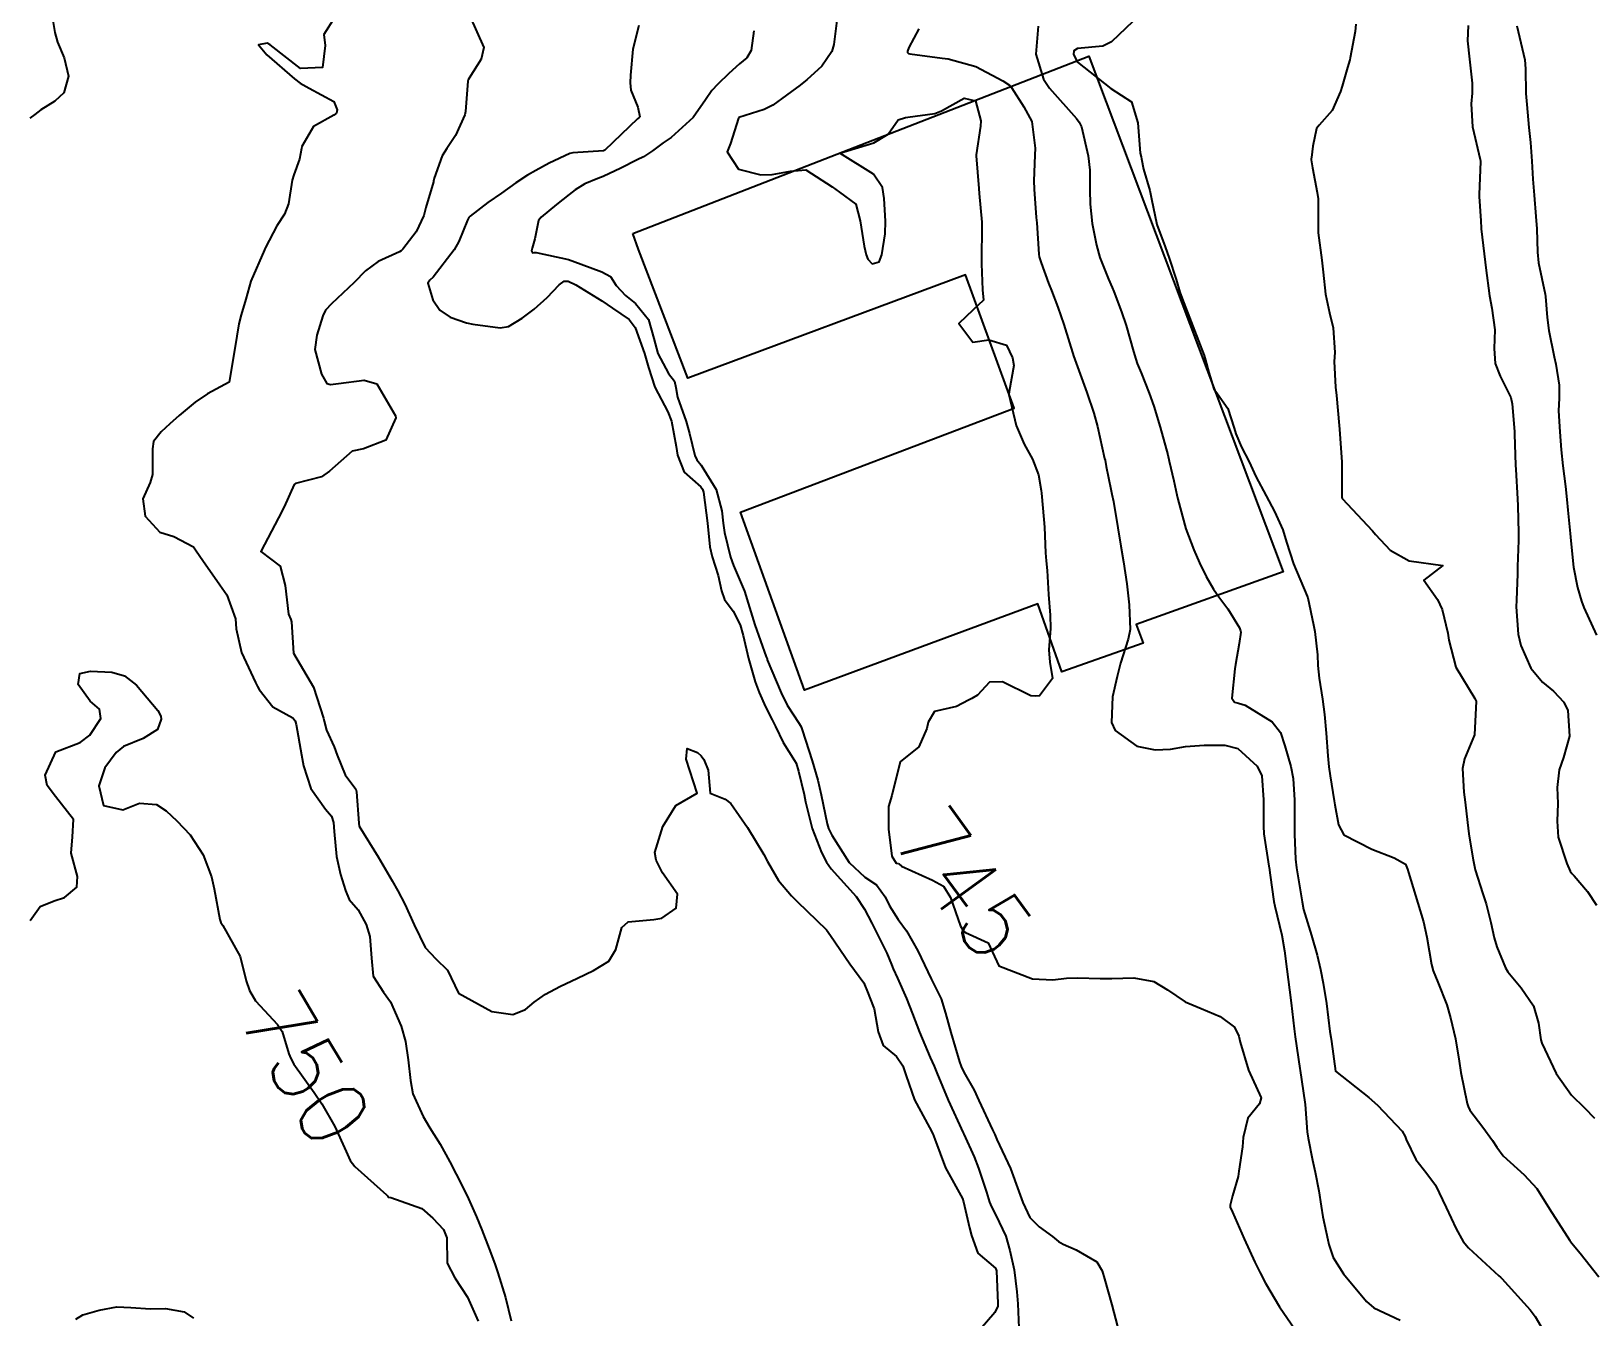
# Model space of a CAD drawing. Header units: metres. Extents: x 298520 to 308411, y 7433745 to 7450750.
# Drawn here: x 301919.1 to 302011.5, y 7441536.6 to 7441612.7 of the extents above; entities that cross this region are included whole.
import ezdxf
from ezdxf.enums import TextEntityAlignment as Align

# ---------------------------------------------------------------- set-up
doc = ezdxf.new("R2010")
doc.units = ezdxf.units.M
doc.header["$LTSCALE"] = 10
for name, color, linetype in [('Cotas', 45, 'Continuous'), ('Curvas de Nivel 1m', 11, 'Continuous'), ('Curvas de Nivel 5m', 15, 'Continuous'), ('Edificações', 30, 'Continuous')]:
    doc.layers.add(name, color=color, linetype=linetype)
doc.styles.add('Style-STANDARD', font='STANDARD.shx')

msp = doc.modelspace()

# ---------------------------------------------------------------- linework, layer by layer
at = {"layer": 'Curvas de Nivel 1m', "flags": 128}
for points, elevation in [([(301937.08, 7441613.564), (301936.422, 7441612.544), (301936.508, 7441611.896), (301936.345, 7441610.596), (301935.042, 7441610.534), (301933.239, 7441611.928), (301933.064, 7441612.042), (301932.561, 7441611.938), (301933.054, 7441611.348), (301934.699, 7441609.913), (301935.03, 7441609.659), (301935.56, 7441609.372), (301937.02, 7441608.579), (301937.216, 7441608.088), (301937.175, 7441607.888), (301937.012, 7441607.761), (301935.811, 7441607.096), (301935.125, 7441605.909), (301935.104, 7441605.797), (301934.982, 7441605.161), (301934.644, 7441604.237), (301934.557, 7441603.914), (301934.343, 7441602.522), (301934.105, 7441601.918), (301933.635, 7441601.22), (301932.978, 7441599.929), (301932.957, 7441599.886), (301932.912, 7441599.794), (301932.098, 7441597.942), (301931.806, 7441596.87), (301931.539, 7441595.95), (301931.398, 7441595.419), (301931.146, 7441593.955), (301930.823, 7441591.96), (301929.527, 7441591.262), (301928.811, 7441590.779), (301927.852, 7441589.994), (301927.297, 7441589.501), (301926.788, 7441589.02), (301926.348, 7441588.445), (301926.278, 7441588.015), (301926.287, 7441586.485), (301926.146, 7441586.016), (301925.698, 7441585.061), (301925.837, 7441584.019), (301926.714, 7441583.076), (301927.536, 7441582.823), (301928.705, 7441582.21), (301928.87, 7441581.978), (301929.267, 7441581.404), (301930.26, 7441579.964), (301930.674, 7441579.371), (301931.196, 7441577.955), (301931.244, 7441577.357), (301931.558, 7441575.951), (301932.372, 7441574.176), (301932.505, 7441573.941), (301932.601, 7441573.757), (301933.406, 7441572.742), (301934.585, 7441572.079), (301934.738, 7441571.908), (301934.798, 7441571.69), (301935.098, 7441569.905), (301935.217, 7441569.239), (301935.648, 7441567.899), (301936.521, 7441566.688), (301936.889, 7441566.257), (301936.999, 7441565.883), (301937.038, 7441565.349), (301937.186, 7441563.879), (301937.416, 7441562.819), (301937.71, 7441561.871), (301937.918, 7441561.329), (301938.451, 7441560.715), (301938.94, 7441559.855), (301939.143, 7441559.142), (301939.258, 7441557.852), (301939.341, 7441556.795), (301939.961, 7441555.846), (301940.385, 7441555.281), (301941.002, 7441553.834), (301941.254, 7441552.931), (301941.425, 7441551.829), (301941.55, 7441550.608), (301941.694, 7441549.826), (301942.303, 7441548.48), (301942.712, 7441547.814), (301943.321, 7441546.842), (301943.893, 7441545.796), (301944.262, 7441545.073), (301944.908, 7441543.783), (301945.469, 7441542.539), (301945.776, 7441541.774), (301946.212, 7441540.645), (301946.55, 7441539.767), (301946.728, 7441539.231), (301947.186, 7441537.76), (301947.527, 7441536.388)], 749), ([(301945.081, 7441613.635), (301945.896, 7441611.782), (301945.743, 7441611.092), (301945.036, 7441609.964), (301944.971, 7441609.853), (301944.951, 7441609.791), (301944.82, 7441607.987), (301944.772, 7441607.792), (301944.227, 7441606.571), (301943.713, 7441605.803), (301943.431, 7441605.361), (301942.966, 7441604.04), (301942.926, 7441603.858), (301942.916, 7441603.82), (301942.472, 7441602.3), (301942.341, 7441601.826), (301941.887, 7441600.872), (301941.108, 7441599.838), (301941.011, 7441599.74), (301940.911, 7441599.688), (301939.644, 7441599.114), (301938.9, 7441598.544), (301938.219, 7441597.87), (301936.88, 7441596.599), (301936.535, 7441596.234), (301936.366, 7441595.895), (301936.013, 7441594.741), (301935.899, 7441593.899), (301936.297, 7441592.426), (301936.609, 7441591.892), (301936.822, 7441591.827), (301937.287, 7441591.883), (301938.825, 7441592.08), (301939.57, 7441591.853), (301940.668, 7441589.968), (301940.682, 7441589.841), (301940.095, 7441588.532), (301938.775, 7441588.023), (301938.099, 7441587.87), (301936.761, 7441586.69), (301936.291, 7441586.361), (301934.753, 7441585.953), (301934.668, 7441585.911), (301934.081, 7441584.572), (301933.733, 7441583.925), (301932.703, 7441581.94), (301933.844, 7441581.072), (301934.127, 7441579.918), (301934.341, 7441578.232), (301934.472, 7441577.913), (301934.514, 7441577.774), (301934.633, 7441575.91), (301935.808, 7441573.898), (301936.414, 7441572.062), (301936.449, 7441571.891), (301936.578, 7441571.364), (301937.046, 7441570.361), (301937.22, 7441569.88), (301937.698, 7441568.72), (301938.314, 7441567.863), (301938.367, 7441567.698), (301938.493, 7441565.86), (301938.51, 7441565.67), (301939.639, 7441563.848), (301940.469, 7441562.44), (301940.818, 7441561.836), (301941.231, 7441561.057), (301941.774, 7441559.827), (301942.423, 7441558.497), (301943.065, 7441557.81), (301943.747, 7441557.14), (301944.393, 7441555.79), (301946.377, 7441554.702), (301947.612, 7441554.52), (301948.379, 7441554.82), (301948.885, 7441555.243), (301949.558, 7441555.733), (301950.397, 7441556.173), (301951.448, 7441556.664), (301952.407, 7441557.117), (301953.299, 7441557.687), (301953.726, 7441558.378), (301954.077, 7441559.675), (301954.446, 7441560), (301955.962, 7441560.141), (301956.449, 7441560.235), (301957.287, 7441560.809), (301957.38, 7441561.641), (301956.476, 7441562.918), (301956.103, 7441563.654), (301956.038, 7441564.107), (301956.513, 7441565.65), (301957.275, 7441566.893), (301958.533, 7441567.63), (301957.895, 7441569.637), (301957.943, 7441570.262), (301958.567, 7441570.03), (301958.781, 7441569.842), (301958.93, 7441569.624), (301959.195, 7441568.979), (301959.312, 7441567.618), (301960.187, 7441567.263), (301960.527, 7441567.017), (301961.513, 7441565.59), (301962.489, 7441563.997), (301962.703, 7441563.577), (301963.359, 7441562.454), (301964.12, 7441561.555), (301964.289, 7441561.38), (301964.46, 7441561.213), (301966.196, 7441559.532), (301966.438, 7441559.195), (301967.588, 7441557.518), (301968.402, 7441556.405), (301968.659, 7441555.769), (301968.763, 7441555.504), (301969.024, 7441554.86), (301969.258, 7441553.497), (301969.556, 7441552.693), (301970.348, 7441552.028), (301970.711, 7441551.476), (301970.925, 7441550.886), (301971.418, 7441549.469), (301972.298, 7441547.822), (301972.488, 7441547.458), (301972.613, 7441547.134), (301973.254, 7441545.45), (301974.246, 7441543.631), (301974.311, 7441543.439), (301974.677, 7441541.883), (301974.785, 7441541.432), (301975.168, 7441540.381), (301976.204, 7441539.511), (301976.253, 7441539.409), (301976.265, 7441539.347), (301976.355, 7441537.408), (301976.337, 7441537.243), (301976.168, 7441536.881), (301974.918, 7441535.429)], 748), ([(301984.344, 7441613.321), (301983.071, 7441612.113), (301982.564, 7441611.849), (301981.066, 7441611.709), (301980.851, 7441611.576), (301980.82, 7441611.362), (301981.056, 7441610.899), (301983.033, 7441609.34), (301984.27, 7441608.566), (301984.647, 7441607.315), (301984.78, 7441605.519), (301984.831, 7441605.312), (301984.86, 7441605.191), (301984.976, 7441604.57), (301985.358, 7441603.306), (301985.447, 7441602.816), (301985.765, 7441601.302), (301986.253, 7441599.966), (301986.503, 7441599.294), (301986.9, 7441598.032), (301987.132, 7441597.288), (301987.263, 7441596.911), (301987.891, 7441595.28), (301988.572, 7441593.547), (301988.653, 7441593.272), (301988.835, 7441592.525), (301989.135, 7441591.574), (301989.356, 7441591.262), (301989.961, 7441590.403), (301990.347, 7441589.247), (301990.445, 7441588.901), (301990.782, 7441588.105), (301991.227, 7441587.235), (301991.621, 7441586.375), (301992.237, 7441585.225), (301992.739, 7441584.308), (301993.219, 7441583.215), (301993.449, 7441582.479), (301993.859, 7441581.208), (301994.674, 7441579.281), (301994.699, 7441579.2), (301995.047, 7441577.584), (301995.121, 7441577.193), (301995.27, 7441575.821), (301995.298, 7441575.19), (301995.376, 7441574.434), (301995.579, 7441573.185), (301995.696, 7441572.286), (301995.786, 7441571.182), (301995.897, 7441569.846), (301995.954, 7441569.179), (301996.024, 7441568.654), (301996.269, 7441567.174), (301996.301, 7441566.944), (301996.519, 7441565.745), (301996.833, 7441565.167), (301998.5, 7441564.313), (301999.825, 7441563.797), (302000.487, 7441563.413), (302000.619, 7441563.119), (302000.677, 7441562.922), (302001.22, 7441561.112), (302001.548, 7441560.007), (302001.759, 7441559.107), (302002.036, 7441557.485), (302002.132, 7441557.103), (302002.406, 7441556.431), (302002.933, 7441555.095), (302003.157, 7441554.316), (302003.454, 7441553.089), (302003.672, 7441551.764), (302003.76, 7441551.086), (302004.15, 7441549.247), (302004.2, 7441549.081), (302004.311, 7441548.854), (302005.081, 7441547.848), (302005.646, 7441547.06), (302005.895, 7441546.662), (302006.284, 7441546.144), (302007.522, 7441545.038), (302008.261, 7441544.22), (302009.019, 7441543.022), (302010.224, 7441541.146), (302010.283, 7441541.068), (302010.331, 7441541.008), (302010.829, 7441540.385), (302011.932, 7441538.984)], 742), ([(301955.077, 7441613.089), (301954.733, 7441611.675), (301954.581, 7441610.136), (301954.571, 7441609.677), (301954.608, 7441609.256), (301955.019, 7441608.241), (301955.144, 7441607.669), (301955.075, 7441607.607), (301955.012, 7441607.56), (301953.062, 7441605.699), (301953.023, 7441605.669), (301952.992, 7441605.66), (301951.177, 7441605.531), (301950.989, 7441605.491), (301949.778, 7441604.935), (301948.974, 7441604.495), (301948.498, 7441604.219), (301947.808, 7441603.757), (301946.957, 7441603.148), (301946.133, 7441602.596), (301945.094, 7441601.788), (301945.021, 7441601.71), (301944.939, 7441601.558), (301944.428, 7441600.289), (301944.152, 7441599.801), (301942.897, 7441598.183), (301942.713, 7441598.004), (301942.596, 7441597.823), (301942.883, 7441596.828), (301943.297, 7441596.233), (301943.919, 7441595.804), (301944.868, 7441595.472), (301945.25, 7441595.403), (301946.864, 7441595.181), (301947.365, 7441595.263), (301948.172, 7441595.751), (301948.878, 7441596.275), (301949.646, 7441596.971), (301950.37, 7441597.725), (301950.666, 7441597.951), (301950.895, 7441597.935), (301951.344, 7441597.715), (301952.884, 7441596.773), (301953.527, 7441596.338), (301954.512, 7441595.675), (301954.866, 7441595.189), (301955.419, 7441593.664), (301955.665, 7441592.831), (301956.03, 7441591.658), (301956.801, 7441590.201), (301957.015, 7441589.647), (301957.296, 7441588.16), (301957.376, 7441587.641), (301957.76, 7441586.632), (301958.754, 7441585.755), (301958.862, 7441585.619), (301958.912, 7441585.457), (301959.154, 7441583.616), (301959.297, 7441582.209), (301959.424, 7441581.619), (301959.785, 7441580.515), (301959.979, 7441579.61), (301960.148, 7441579.088), (301960.661, 7441578.409), (301961.086, 7441577.596), (301961.271, 7441576.97), (301961.581, 7441575.591), (301961.983, 7441574.216), (301962.209, 7441573.584), (301962.595, 7441572.743), (301962.988, 7441571.975), (301963.174, 7441571.571), (301963.631, 7441570.621), (301964.304, 7441569.554), (301964.395, 7441569.396), (301964.547, 7441568.938), (301964.877, 7441567.547), (301964.957, 7441567.117), (301965.353, 7441565.542), (301965.912, 7441564.115), (301966.195, 7441563.533), (301966.479, 7441563.141), (301967.951, 7441561.515), (301968.455, 7441560.766), (301968.879, 7441559.935), (301969.106, 7441559.5), (301969.766, 7441558.147), (301970.045, 7441557.486), (301970.15, 7441557.224), (301970.405, 7441556.681), (301970.934, 7441555.475), (301971.288, 7441554.562), (301971.715, 7441553.466), (301972.348, 7441551.975), (301972.572, 7441551.458), (301972.729, 7441551.066), (301973.414, 7441549.449), (301974.294, 7441547.515), (301974.328, 7441547.439), (301974.945, 7441546.096), (301975.195, 7441545.426), (301975.668, 7441544.002), (301975.852, 7441543.416), (301975.963, 7441543.137), (301976.235, 7441542.649), (301976.815, 7441541.404), (301977.063, 7441540.553), (301977.309, 7441539.399), (301977.473, 7441538.108), (301977.53, 7441537.396), (301977.582, 7441535.972)], 747), ([(301961.893, 7441612.773), (301961.743, 7441611.593), (301961.481, 7441611.171), (301961.051, 7441610.804), (301960.413, 7441610.235), (301959.767, 7441609.613), (301959.407, 7441609.238), (301959.024, 7441608.679), (301958.309, 7441607.631), (301957.001, 7441606.441), (301956.529, 7441606.124), (301955.888, 7441605.661), (301955.358, 7441605.295), (301954.985, 7441605.124), (301954.022, 7441604.64), (301952.97, 7441604.139), (301952.646, 7441604.025), (301951.883, 7441603.711), (301951.32, 7441603.356), (301950.956, 7441603.072), (301950.204, 7441602.474), (301949.293, 7441601.737), (301949.142, 7441601.536), (301948.923, 7441600.441), (301948.768, 7441599.89), (301948.72, 7441599.743), (301948.794, 7441599.624), (301948.912, 7441599.64), (301949.011, 7441599.64), (301950.908, 7441599.223), (301951.66, 7441598.957), (301952.901, 7441598.501), (301953.414, 7441598.208), (301953.75, 7441597.687), (301954.297, 7441597.088), (301954.882, 7441596.628), (301955.663, 7441595.662), (301955.971, 7441594.544), (301956.2, 7441593.656), (301956.831, 7441592.465), (301957.195, 7441592.013), (301957.274, 7441591.643), (301957.376, 7441591.08), (301957.881, 7441589.634), (301958.083, 7441588.928), (301958.4, 7441587.626), (301958.516, 7441587.37), (301958.767, 7441587.048), (301959.655, 7441585.611), (301960.004, 7441584.337), (301960.087, 7441583.606), (301960.165, 7441583.056), (301960.506, 7441581.603), (301960.695, 7441581.101), (301961.344, 7441579.593), (301961.631, 7441578.623), (301961.954, 7441577.587), (301962.634, 7441575.698), (301962.669, 7441575.615), (301962.676, 7441575.579), (301962.69, 7441575.522), (301963.505, 7441573.566), (301963.873, 7441572.838), (301964.585, 7441571.742), (301964.696, 7441571.549), (301964.76, 7441571.368), (301965.355, 7441569.542), (301965.678, 7441568.402), (301965.877, 7441567.537), (301966.245, 7441565.804), (301966.323, 7441565.532), (301966.507, 7441565.136), (301967.539, 7441563.519), (301968.474, 7441562.655), (301969.166, 7441562.196), (301969.67, 7441561.492), (301969.924, 7441560.955), (301970.45, 7441560.156), (301970.935, 7441559.475), (301971.611, 7441558.282), (301972, 7441557.464), (301972.405, 7441556.631), (301972.986, 7441555.454), (301973.24, 7441554.591), (301973.571, 7441553.448), (301974.072, 7441551.716), (301974.169, 7441551.442), (301974.34, 7441551.102), (301974.945, 7441550.046), (301975.224, 7441549.426), (301976.022, 7441547.689), (301976.163, 7441547.412), (301976.203, 7441547.322), (301976.29, 7441547.119), (301977.104, 7441545.402), (301977.599, 7441544.05), (301977.819, 7441543.394), (301978.234, 7441542.505), (301978.801, 7441541.954), (301979.589, 7441541.37), (301979.939, 7441541.083), (301980.219, 7441540.924), (301980.981, 7441540.587), (301982.208, 7441539.874), (301982.528, 7441539.337), (301982.67, 7441538.861), (301983.097, 7441537.331), (301983.43, 7441536.058)], 746), ([(301971.661, 7441612.89), (301971.066, 7441611.772), (301970.986, 7441611.559), (301970.989, 7441611.481), (301971.062, 7441611.417), (301971.142, 7441611.399), (301973.058, 7441611.138), (301973.408, 7441611.104), (301975.051, 7441610.658), (301976.645, 7441609.808), (301977.035, 7441609.549), (301977.15, 7441609.408), (301977.889, 7441608.265), (301978.36, 7441607.39), (301978.561, 7441605.823), (301978.528, 7441605.395), (301978.477, 7441603.885), (301978.502, 7441603.395), (301978.622, 7441601.717), (301978.646, 7441601.393), (301978.773, 7441599.534), (301978.797, 7441599.391), (301978.909, 7441599.019), (301979.342, 7441597.828), (301979.52, 7441597.381), (301979.908, 7441596.4), (301980.262, 7441595.369), (301980.844, 7441593.463), (301980.879, 7441593.36), (301980.897, 7441593.305), (301981.621, 7441591.352), (301982.034, 7441590.118), (301982.243, 7441589.345), (301982.673, 7441587.441), (301982.696, 7441587.341), (301982.769, 7441586.971), (301983.043, 7441585.623), (301983.098, 7441585.335), (301983.187, 7441584.893), (301983.463, 7441583.329), (301983.639, 7441582.253), (301983.798, 7441581.324), (301983.979, 7441580.025), (301984.056, 7441579.319), (301984.119, 7441578.769), (301984.185, 7441577.317), (301984.064, 7441576.735), (301983.619, 7441575.325), (301983.411, 7441574.538), (301983.14, 7441573.332), (301983.071, 7441571.816), (301983.292, 7441571.333), (301984.569, 7441570.413), (301985.673, 7441570.196), (301986.567, 7441570.229), (301987.469, 7441570.381), (301988.571, 7441570.466), (301989.79, 7441570.471), (301990.568, 7441570.263), (301991.712, 7441569.228), (301991.973, 7441568.652), (301992.081, 7441567.225), (301992.071, 7441565.671), (301992.092, 7441565.224), (301992.394, 7441563.311), (301992.412, 7441563.221), (301992.478, 7441562.766), (301992.685, 7441561.218), (301992.744, 7441560.931), (301993.169, 7441559.213), (301993.334, 7441558.301), (301993.471, 7441557.209), (301993.628, 7441555.98), (301993.721, 7441555.207), (301993.903, 7441553.671), (301993.965, 7441553.204), (301994.23, 7441551.315), (301994.244, 7441551.201), (301994.335, 7441550.68), (301994.548, 7441549.196), (301994.676, 7441547.574), (301994.726, 7441547.194), (301994.99, 7441545.9), (301995.143, 7441545.187), (301995.351, 7441544.089), (301995.492, 7441543.181), (301995.598, 7441542.541), (301995.895, 7441541.175), (301995.956, 7441540.91), (301996.213, 7441540.132), (301996.812, 7441539.164), (301998.179, 7441537.524), (301998.609, 7441537.146), (302000.166, 7441536.424)], 744), ([(301978.725, 7441613.031), (301978.597, 7441611.387), (301979.041, 7441609.897), (301979.399, 7441609.376), (301981.015, 7441607.563), (301981.172, 7441607.358), (301981.293, 7441607.073), (301981.706, 7441605.353), (301981.804, 7441604.523), (301981.797, 7441603.352), (301981.811, 7441602.495), (301981.94, 7441601.35), (301982.195, 7441600.076), (301982.396, 7441599.345), (301982.9, 7441598.066), (301983.122, 7441597.564), (301983.211, 7441597.335), (301983.677, 7441596.124), (301983.954, 7441595.324), (301984.389, 7441593.777), (301984.514, 7441593.315), (301984.602, 7441593.075), (301984.835, 7441592.519), (301985.309, 7441591.305), (301985.577, 7441590.537), (301985.953, 7441589.298), (301986.41, 7441587.66), (301986.503, 7441587.293), (301986.761, 7441586.129), (301986.947, 7441585.288), (301987.004, 7441585.032), (301987.485, 7441583.282), (301987.961, 7441582.027), (301988.288, 7441581.274), (301988.691, 7441580.463), (301989.129, 7441579.713), (301989.441, 7441579.258), (301989.96, 7441578.545), (301990.655, 7441577.413), (301990.726, 7441577.239), (301990.736, 7441577.155), (301990.645, 7441576.497), (301990.42, 7441575.243), (301990.377, 7441574.991), (301990.204, 7441573.246), (301990.368, 7441573.011), (301990.6, 7441572.96), (301990.997, 7441572.838), (301992.589, 7441571.859), (301993.082, 7441571.215), (301993.352, 7441570.431), (301993.704, 7441569.208), (301993.84, 7441568.501), (301993.914, 7441567.206), (301993.909, 7441565.816), (301993.907, 7441565.206), (301993.982, 7441563.714), (301994.04, 7441563.204), (301994.345, 7441561.32), (301994.362, 7441561.201), (301994.456, 7441560.744), (301994.931, 7441559.193), (301995.266, 7441558.032), (301995.452, 7441557.184), (301995.609, 7441556.386), (301995.803, 7441555.179), (301996.019, 7441553.524), (301996.078, 7441553.174), (301996.113, 7441552.926), (301996.343, 7441551.17), (301998.32, 7441549.608), (301998.836, 7441549.145), (302000.298, 7441547.609), (302000.471, 7441547.303), (302000.529, 7441547.126), (302001.095, 7441545.931), (302001.762, 7441545.108), (302002.263, 7441544.414), (302002.901, 7441543.093), (302003.485, 7441541.833), (302003.898, 7441541.083), (302004.217, 7441540.706), (302006.024, 7441539.053), (302006.112, 7441538.971), (302006.191, 7441538.894), (302007.871, 7441537.033), (302008.169, 7441536.634), (302009.111, 7441535.02)], 743), ([(301997.55, 7441613.165), (301997.512, 7441612.732), (301997.221, 7441611.168), (301997.189, 7441611.04), (301997.054, 7441610.596), (301996.731, 7441609.479), (301996.651, 7441609.174), (301996.154, 7441608.046), (301995.368, 7441607.186), (301995.215, 7441606.982), (301994.994, 7441605.94), (301994.918, 7441605.257), (301994.911, 7441605.191), (301994.907, 7441605.116), (301994.978, 7441604.651), (301995.265, 7441603.187), (301995.32, 7441602.826), (301995.316, 7441601.186), (301995.327, 7441600.796), (301995.527, 7441599.184), (301995.622, 7441598.466), (301995.75, 7441597.181), (301995.987, 7441596.068), (301996.209, 7441595.177), (301996.304, 7441593.72), (301996.273, 7441593.176), (301996.341, 7441591.662), (301996.402, 7441591.174), (301996.572, 7441589.397), (301996.586, 7441589.172), (301996.721, 7441587.223), (301996.722, 7441587.171), (301996.715, 7441585.198), (301996.718, 7441585.17), (301996.742, 7441585.077), (301998.541, 7441583.152), (301998.721, 7441582.944), (301999.583, 7441582.008), (302000.705, 7441581.373), (302002.703, 7441581.1), (302001.571, 7441580.23), (302002.389, 7441579.103), (302002.667, 7441578.503), (302003.007, 7441577.096), (302003.06, 7441576.685), (302003.476, 7441575.092), (302004.605, 7441573.241), (302004.668, 7441573.079), (302004.583, 7441571.08), (302003.983, 7441569.664), (302003.859, 7441569.087), (302003.942, 7441567.683), (302004.026, 7441567.085), (302004.222, 7441565.376), (302004.26, 7441565.083), (302004.492, 7441563.686), (302004.625, 7441563.078), (302005.071, 7441561.673), (302005.266, 7441561.068), (302005.544, 7441559.966), (302005.75, 7441559.06), (302005.901, 7441558.531), (302006.415, 7441557.279), (302006.558, 7441557.049), (302007.348, 7441556.096), (302008.066, 7441555.033), (302008.378, 7441554.013), (302008.512, 7441553.029), (302008.567, 7441552.822), (302009.409, 7441551.019), (302010.324, 7441549.739), (302011.083, 7441548.998), (302011.694, 7441548.377)], 741), ([(302007.083, 7441613.05), (302007.556, 7441611.045), (302007.593, 7441610.507), (302007.618, 7441609.044), (302007.673, 7441608.397), (302007.804, 7441607.042), (302007.893, 7441606.148), (302007.973, 7441605.04), (302008.04, 7441603.972), (302008.105, 7441603.039), (302008.216, 7441601.771), (302008.271, 7441601.037), (302008.303, 7441599.655), (302008.361, 7441599.036), (302008.755, 7441597.17), (302008.78, 7441597.031), (302008.874, 7441595.798), (302008.973, 7441595.028), (302009.29, 7441593.466), (302009.392, 7441593.022), (302009.597, 7441591.785), (302009.586, 7441591.019), (302009.561, 7441590.27), (302009.63, 7441589.017), (302009.716, 7441587.95), (302009.818, 7441587.014), (302009.973, 7441585.793), (302010.046, 7441585.01), (302010.104, 7441584.377), (302010.242, 7441583.007), (302010.278, 7441582.566), (302010.445, 7441581.004), (302010.685, 7441579.802), (302010.92, 7441578.998), (302011.052, 7441578.613), (302011.804, 7441576.988)], 739), ([(301921.737, 7441536.484), (301922.16, 7441536.744), (301923.125, 7441537.008), (301924.165, 7441537.207), (301925.004, 7441537.182), (301926.164, 7441537.097), (301927.046, 7441537.119), (301928.162, 7441536.912), (301928.715, 7441536.538)], 751)]:
    msp.add_lwpolyline(points, dxfattribs=dict(at, elevation=elevation))
at = {"layer": 'Curvas de Nivel 5m', "flags": 128}
for points, elevation in [([(301920.258, 7441614.088), (301920.49, 7441612.664), (301920.654, 7441612.084), (301921.049, 7441611.17), (301921.301, 7441610.076), (301921.023, 7441609.1), (301920.498, 7441608.605), (301919.657, 7441608.094), (301919.305, 7441607.802), (301919.008, 7441607.588)], 750), ([(301966.827, 7441613.533), (301966.64, 7441611.962), (301966.506, 7441611.536), (301965.913, 7441610.679), (301965.038, 7441609.872), (301964.855, 7441609.733), (301964.632, 7441609.556), (301963.021, 7441608.368), (301962.506, 7441608.098), (301961.013, 7441607.626), (301960.997, 7441607.616), (301960.989, 7441607.6), (301960.51, 7441606.093), (301960.308, 7441605.607), (301960.978, 7441604.582), (301962.313, 7441604.247), (301962.973, 7441604.25), (301964.076, 7441604.464), (301964.978, 7441604.535), (301966.54, 7441603.534), (301966.96, 7441603.212), (301967.935, 7441602.498), (301968.194, 7441601.511), (301968.423, 7441600.005), (301968.55, 7441599.505), (301968.651, 7441599.244), (301968.908, 7441598.977), (301969.326, 7441599.078), (301969.466, 7441599.494), (301969.679, 7441600.745), (301969.69, 7441601.493), (301969.608, 7441602.842), (301969.516, 7441603.494), (301968.975, 7441604.273), (301966.993, 7441605.53), (301968.999, 7441606.13), (301969.85, 7441606.646), (301970.444, 7441607.486), (301970.868, 7441607.628), (301971.015, 7441607.647), (301972.605, 7441607.877), (301973.019, 7441608.025), (301974.354, 7441608.768), (301975.025, 7441608.619), (301975.337, 7441607.427), (301975.325, 7441607.111), (301975.056, 7441605.429), (301975.057, 7441605.354), (301975.222, 7441603.427), (301975.247, 7441603.14), (301975.392, 7441601.426), (301975.407, 7441600.954), (301975.384, 7441599.425), (301975.374, 7441598.96), (301975.442, 7441597.425), (301975.499, 7441596.812), (301974.881, 7441596.245), (301974.039, 7441595.443), (301974.856, 7441594.335), (301975.819, 7441594.459), (301976.854, 7441594.157), (301977.216, 7441593.406), (301977.295, 7441592.949), (301977.013, 7441591.408), (301976.996, 7441591.233), (301977.424, 7441589.404), (301977.896, 7441588.285), (301978.399, 7441587.394), (301978.764, 7441586.478), (301978.911, 7441585.544), (301978.927, 7441585.387), (301978.956, 7441585.181), (301979.114, 7441583.384), (301979.172, 7441581.848), (301979.206, 7441581.382), (301979.262, 7441580.814), (301979.351, 7441579.38), (301979.444, 7441578.161), (301979.473, 7441577.378), (301979.367, 7441576.106), (301979.423, 7441575.378), (301979.58, 7441574.414), (301978.821, 7441573.387), (301978.603, 7441573.366), (301978.306, 7441573.393), (301976.615, 7441574.212), (301975.843, 7441574.19), (301975.149, 7441573.425), (301974.797, 7441573.232), (301974.6, 7441573.132), (301973.907, 7441572.751), (301972.593, 7441572.461), (301972.211, 7441571.839), (301972.15, 7441571.464), (301971.672, 7441570.364), (301970.553, 7441569.48), (301970.063, 7441567.487), (301969.874, 7441566.837), (301969.862, 7441565.49), (301970.077, 7441563.898), (301970.33, 7441563.482), (301970.459, 7441563.457), (301970.483, 7441563.449), (301970.647, 7441563.312), (301972.473, 7441562.485), (301973.131, 7441562.111), (301973.538, 7441561.444), (301974.138, 7441559.743), (301974.34, 7441559.441), (301974.432, 7441559.372), (301975.772, 7441558.766), (301976.413, 7441557.41), (301978.405, 7441556.637), (301979.604, 7441556.571), (301980.406, 7441556.664), (301981.075, 7441556.685), (301982.406, 7441556.656), (301983.093, 7441556.646), (301984.407, 7441556.686), (301985.588, 7441556.485), (301986.4, 7441555.978), (301987.448, 7441555.279), (301988.387, 7441554.87), (301989.522, 7441554.395), (301990.371, 7441553.771), (301990.613, 7441553.237), (301990.704, 7441552.892), (301991.202, 7441551.231), (301991.948, 7441549.594), (301991.845, 7441549.225), (301991.146, 7441548.39), (301990.875, 7441547.234), (301990.836, 7441546.686), (301990.628, 7441545.236), (301990.574, 7441544.931), (301990.251, 7441543.791), (301990.098, 7441543.242), (301990.112, 7441543.112), (301990.239, 7441542.825), (301990.93, 7441541.233), (301991.572, 7441539.864), (301991.885, 7441539.223), (301992.194, 7441538.612), (301993.024, 7441537.211), (301994.157, 7441535.579)], 745), ([(302004.202, 7441613.083), (302004.155, 7441612.165), (302004.28, 7441611.082), (302004.449, 7441609.672), (302004.438, 7441609.079), (302004.38, 7441608.433), (302004.458, 7441607.078), (302004.912, 7441605.143), (302004.931, 7441605.071), (302004.936, 7441605.024), (302004.847, 7441603.072), (302004.849, 7441602.959), (302004.947, 7441601.51), (302004.979, 7441601.07), (302004.978, 7441601.034), (302005.214, 7441599.067), (302005.251, 7441598.725), (302005.462, 7441597.064), (302005.606, 7441596.339), (302005.774, 7441595.066), (302005.733, 7441593.949), (302005.8, 7441593.066), (302006.1, 7441592.325), (302006.728, 7441591.051), (302006.817, 7441590.673), (302006.946, 7441589.048), (302006.953, 7441588.887), (302007.011, 7441587.048), (302007.026, 7441586.79), (302007.125, 7441585.046), (302007.148, 7441584.637), (302007.19, 7441583.045), (302007.178, 7441582.585), (302007.13, 7441581.046), (302007.124, 7441580.618), (302007.061, 7441579.046), (302007.055, 7441578.66), (302007.165, 7441577.045), (302007.317, 7441576.369), (302007.917, 7441575.037), (302008.615, 7441574.198), (302009.25, 7441573.661), (302009.878, 7441573.011), (302010.109, 7441572.518), (302010.211, 7441571.006), (302009.842, 7441569.732), (302009.595, 7441569.014), (302009.482, 7441567.956), (302009.517, 7441567.015), (302009.48, 7441565.973), (302009.537, 7441565.015), (302010.038, 7441563.459), (302010.238, 7441563.004), (302010.343, 7441562.863), (302010.48, 7441562.734), (302011.271, 7441561.798), (302011.801, 7441560.99)], 740), ([(301919.043, 7441560.094), (301919.628, 7441560.911), (301920.455, 7441561.252), (301921.072, 7441561.458), (301921.792, 7441562.067), (301921.835, 7441562.7), (301921.466, 7441564.07), (301921.534, 7441565.033), (301921.609, 7441566.069), (301920.526, 7441567.435), (301920.035, 7441568.085), (301919.93, 7441568.698), (301920.563, 7441570.08), (301922.004, 7441570.63), (301922.573, 7441571.062), (301923.217, 7441572.05), (301923.142, 7441572.606), (301922.593, 7441573.064), (301921.871, 7441574.067), (301921.97, 7441574.709), (301922.615, 7441574.847), (301923.867, 7441574.788), (301924.611, 7441574.572), (301925.325, 7441574.023), (301926.588, 7441572.525), (301926.772, 7441572.194), (301926.789, 7441572.007), (301926.577, 7441571.398), (301925.72, 7441570.87), (301924.566, 7441570.38), (301924.128, 7441570.037), (301923.462, 7441569.134), (301923.093, 7441568.052), (301923.372, 7441566.898), (301924.519, 7441566.643), (301925.515, 7441567.028), (301926.522, 7441566.963), (301927.097, 7441566.579), (301927.721, 7441565.992), (301928.501, 7441565.158), (301929.285, 7441563.972), (301929.769, 7441562.668), (301929.927, 7441561.965), (301930.267, 7441560.139), (301930.334, 7441559.961), (301930.441, 7441559.8), (301931.476, 7441557.949), (301931.831, 7441556.513), (301932.021, 7441555.944), (301932.384, 7441555.323), (301933.69, 7441553.92), (301933.953, 7441553.51), (301934.346, 7441552.201), (301934.466, 7441551.909), (301934.659, 7441551.587), (301935.852, 7441549.895), (301936.313, 7441549.236), (301937.087, 7441547.882), (301937.751, 7441546.402), (301937.995, 7441545.873), (301938.268, 7441545.531), (301940.145, 7441543.841), (301940.188, 7441543.787), (301940.242, 7441543.708), (301940.397, 7441543.683), (301942.235, 7441543.033), (301942.887, 7441542.468), (301943.521, 7441541.801), (301943.714, 7441541.294), (301943.738, 7441539.797), (301944.19, 7441538.93), (301944.939, 7441537.782), (301945.566, 7441536.369)], 750)]:
    msp.add_lwpolyline(points, dxfattribs=dict(at, elevation=elevation))
at = {"layer": 'Edificações'}
msp.add_lwpolyline([(301954.721, 7441600.763), (301981.734, 7441611.254), (301993.246, 7441580.736), (301984.547, 7441577.609), (301984.944, 7441576.505), (301980.138, 7441574.815), (301978.72, 7441578.846), (301964.897, 7441573.724), (301961.108, 7441584.271), (301977.311, 7441590.415), (301974.439, 7441598.307), (301957.993, 7441592.196), (301955.07, 7441599.817)], close=True, dxfattribs=at)

# ---------------------------------------------------------------- texts
at = {"layer": 'Cotas', "style": 'Style-STANDARD'}
for s, rotation, p in [('745', 306.13596, (301974.329, 7441562.309, 745)), ('750', 300.44025, (301935.364, 7441551.342, 750))]:
    msp.add_text(s, height=4, rotation=rotation, dxfattribs=at).set_placement(p, align=Align.MIDDLE_CENTER)

doc.saveas('drawing.dxf')
